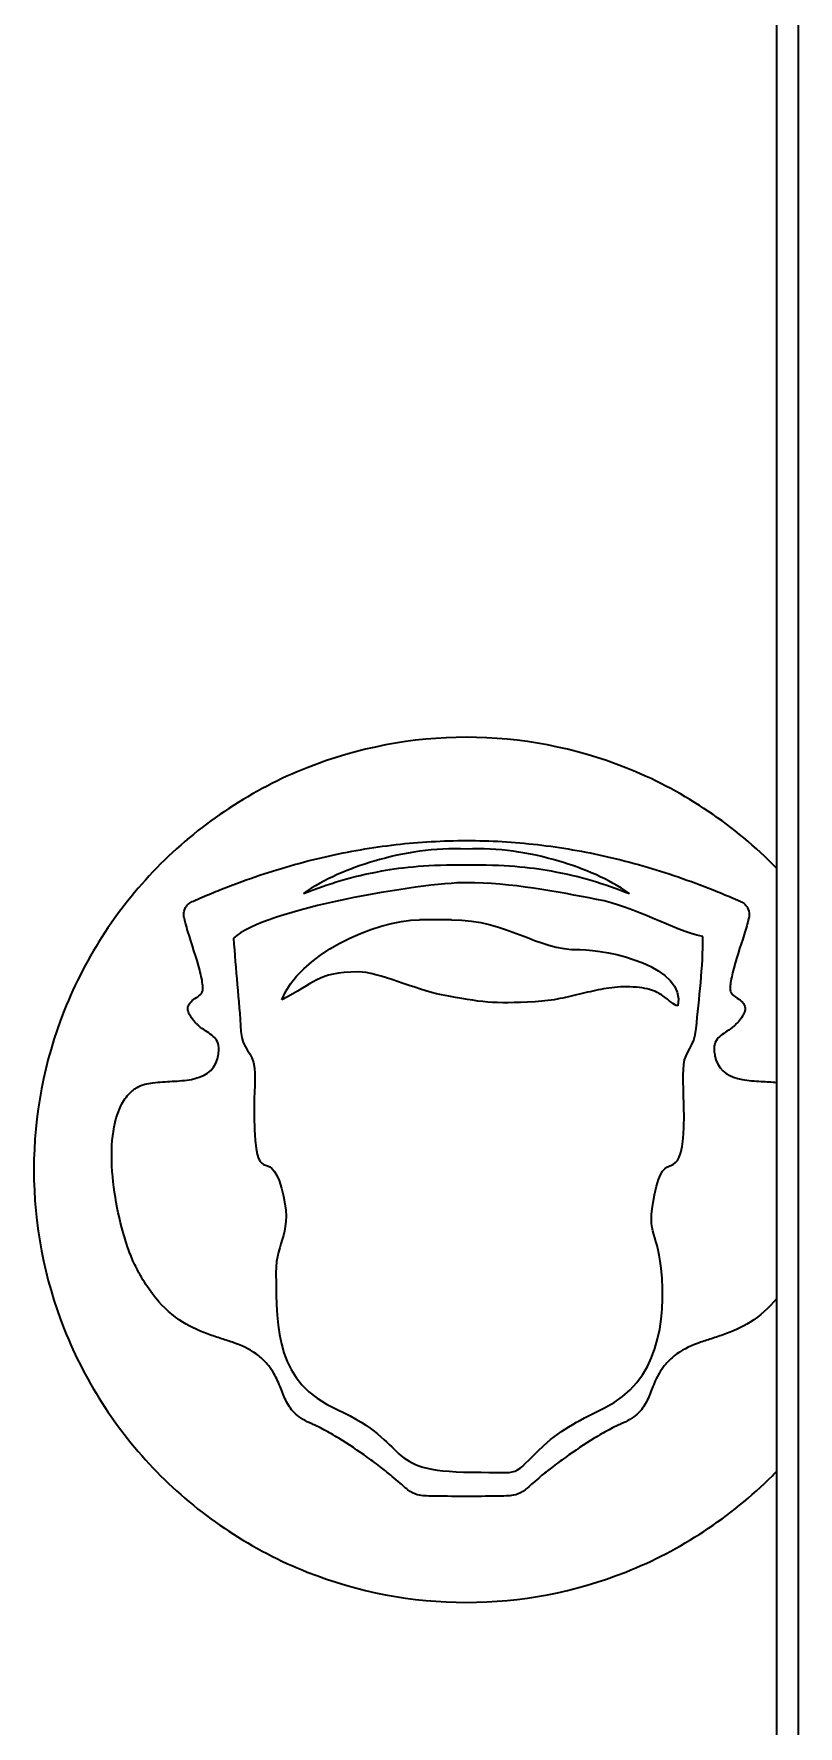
# Model space of a CAD drawing. Header units: millimetres. Extents: x 32496 to 166256, y 3504 to 23939.
# Drawn here: x 49768.6 to 49874.6, y 15831.2 to 16065.9 of the extents above; entities that cross this region are included whole.
import ezdxf

# ---------------------------------------------------------------- set-up
doc = ezdxf.new("R2010")
doc.units = ezdxf.units.MM
doc.layers.get('0').update_dxf_attribs({"lineweight": 35})

msp = doc.modelspace()

# ---------------------------------------------------------------- linework, layer by layer
at = {"linetype": 'Continuous'}
for p, q in [((49871.64, 17717.349), (49871.64, 15208.349)), ((49874.64, 17717.349), (49874.64, 15208.349)), ((49826.54, 15943.025), (49822.14, 15943.025))]:
    msp.add_line(p, q, dxfattribs=at)
for points, knots in [([(49871.665, 15950.167), (49871.467, 15950.371), (49865.534, 15956.39), (49851.885, 15965.354), (49828.64, 15969.786), (49805.396, 15965.355), (49785.017, 15951.972), (49771.635, 15931.595), (49768.64, 15915.89), (49768.64, 15908.352)], [0, 0, 0, 0, 0.005996, 0.1783106, 0.3373524, 0.4963837, 0.6686844, 0.8409925, 1, 1, 1, 1]), ([(49794.09, 15923.756), (49794.169, 15924.042), (49794.278, 15924.558), (49794.333, 15925.446), (49794.086, 15926.35), (49793.323, 15927.068), (49792.394, 15927.641), (49791.666, 15928.163), (49791.143, 15928.678), (49790.717, 15929.14), (49790.292, 15929.706), (49790.01, 15930.338), (49789.963, 15931.047), (49790.432, 15931.739), (49791.112, 15932.19), (49791.72, 15932.594), (49791.97, 15932.91), (49792.085, 15933.268), (49792.073, 15933.986), (49791.917, 15934.93), (49791.341, 15937.355), (49790.379, 15940.14), (49789.702, 15942.444), (49789.516, 15943.138), (49789.444, 15943.532), (49789.408, 15944.001), (49789.576, 15944.685), (49790.176, 15945.369), (49790.88, 15945.69), (49792.436, 15946.366), (49795.202, 15947.511), (49800.885, 15949.626), (49808.984, 15951.947), (49818.728, 15953.639), (49828.759, 15954.223), (49838.497, 15953.641), (49848.349, 15951.938), (49856.422, 15949.615), (49862.111, 15947.5), (49864.88, 15946.347), (49866.306, 15945.734), (49866.755, 15945.526), (49866.855, 15945.47)], [0, 0, 0, 0, 0.0081759, 0.0145446, 0.0244614, 0.0334992, 0.0433282, 0.0544139, 0.058301, 0.0634424, 0.071678, 0.0777394, 0.0824445, 0.0908813, 0.099747, 0.1069242, 0.1084886, 0.1108443, 0.1176024, 0.1272742, 0.1389925, 0.1893767, 0.2007673, 0.2087672, 0.2099052, 0.2122482, 0.2222118, 0.2296002, 0.2373872, 0.2503094, 0.2759624, 0.3265422, 0.425367, 0.5217893, 0.6158495, 0.7118768, 0.807904, 0.9068378, 0.9574743, 0.9831509, 0.9960883, 1, 1, 1, 1]), ([(49828.64, 15952.83), (49824.229, 15953.044), (49816.552, 15951.884), (49808.894, 15948.7), (49806.015, 15946.669)], [0, 0, 0, 0, 0.5469456, 1, 1, 1, 1]), ([(49851.264, 15946.669), (49848.386, 15948.7), (49840.728, 15951.884), (49833.05, 15953.044), (49828.64, 15952.83)], [0, 0, 0, 0, 0.4530544, 1, 1, 1, 1]), ([(49806.015, 15946.669), (49809.718, 15948.064), (49814.567, 15949.73), (49823.473, 15950.744), (49828.64, 15950.658)], [0, 0, 0, 0, 0.5923883, 1, 1, 1, 1]), ([(49828.64, 15950.658), (49833.807, 15950.744), (49842.712, 15949.73), (49847.562, 15948.064), (49851.264, 15946.669)], [0, 0, 0, 0, 0.4076117, 1, 1, 1, 1]), ([(49866.855, 15945.47), (49866.955, 15945.416), (49867.233, 15945.236), (49867.725, 15944.651), (49867.884, 15943.969), (49867.836, 15943.451), (49867.721, 15942.944), (49867.498, 15942.116), (49866.792, 15939.811), (49865.821, 15936.943), (49865.309, 15934.614), (49865.198, 15933.754), (49865.22, 15933.096), (49865.386, 15932.811), (49865.649, 15932.531), (49866.261, 15932.133), (49866.946, 15931.657), (49867.351, 15930.933), (49867.238, 15930.21), (49866.907, 15929.564), (49866.443, 15928.988), (49866.017, 15928.544), (49865.507, 15928.07), (49864.811, 15927.587), (49863.899, 15927.018), (49863.164, 15926.285), (49862.948, 15925.365), (49863.008, 15924.632), (49863.108, 15924.093), (49863.637, 15921.956), (49866.008, 15920.825), (49869.344, 15920.622), (49870.934, 15920.553), (49871.64, 15920.481)], [0, 0, 0, 0, 0.0116713, 0.0339865, 0.0636797, 0.0706491, 0.0787156, 0.108529, 0.1443034, 0.2908637, 0.3242015, 0.3509546, 0.3686816, 0.3738704, 0.3788136, 0.4010668, 0.427502, 0.4529842, 0.467668, 0.4869038, 0.5130327, 0.5289822, 0.5377664, 0.5704874, 0.5995655, 0.6265194, 0.6565597, 0.6760769, 0.6875587, 0.702166, 0.8556291, 0.9365226, 1, 1, 1, 1]), ([(49857.96, 15931.091), (49857.608, 15931.15), (49857.039, 15931.539), (49856.015, 15932.509), (49854.525, 15933.281), (49852.698, 15933.661), (49850.951, 15933.769), (49849.162, 15933.68), (49847.128, 15933.391), (49844.68, 15932.804), (49841.666, 15932.052), (49839.402, 15931.73), (49838.16, 15931.668)], [0, 0, 0, 0, 0.1365378, 0.2730755, 0.4096133, 0.4778822, 0.546151, 0.6028822, 0.6596133, 0.7730755, 0.8865378, 1, 1, 1, 1]), ([(49828.64, 15863.031), (49827.242, 15863.065), (49825.388, 15863.053), (49823.236, 15863.093), (49821.932, 15863.197), (49821.019, 15863.534), (49820.133, 15864.266), (49819.335, 15864.987), (49818.233, 15865.943), (49816.739, 15867.131), (49814.285, 15868.937), (49811.64, 15870.727), (49809.243, 15872.118), (49808.046, 15872.727), (49807.372, 15873.046), (49806.235, 15873.524), (49804.709, 15874.46), (49803.507, 15876.343), (49802.779, 15878.42), (49802.015, 15880.084), (49800.955, 15881.513), (49799.363, 15883.084), (49797.212, 15884.1), (49794.854, 15884.865), (49792.317, 15885.678), (49788.952, 15887.143), (49785.861, 15889.939), (49783.974, 15892.689), (49782.986, 15894.478), (49782.229, 15896.04), (49781.529, 15897.916), (49780.529, 15901.267), (49779.607, 15905.947), (49779.265, 15911.464), (49779.941, 15915.935), (49781.312, 15918.361), (49782.179, 15919.238), (49782.662, 15919.607), (49783.526, 15920.15), (49785.313, 15920.518), (49787.812, 15920.614), (49791.439, 15920.86), (49793.587, 15921.937), (49794.09, 15923.756)], [0, 0, 0, 0, 0.0430302, 0.0567818, 0.0666958, 0.0823154, 0.0904002, 0.1009961, 0.1154018, 0.1349, 0.1593931, 0.208526, 0.2326747, 0.244095, 0.2495788, 0.2554593, 0.2818395, 0.3031654, 0.3241714, 0.3480063, 0.3613742, 0.3779519, 0.4159292, 0.4347621, 0.4544304, 0.4978923, 0.5501559, 0.5824568, 0.6008229, 0.6131423, 0.6359804, 0.6625614, 0.7213324, 0.7802714, 0.8311957, 0.8529315, 0.8632749, 0.8683882, 0.8711534, 0.8939687, 0.9208302, 0.9476916, 1, 1, 1, 1]), ([(49768.64, 15908.352), (49768.639, 15900.813), (49771.633, 15885.106), (49785.016, 15864.726), (49805.395, 15851.343), (49828.639, 15846.912), (49851.884, 15851.343), (49865.534, 15860.306), (49871.467, 15866.326), (49871.665, 15866.53)], [0, 0, 0, 0, 0.1590502, 0.331344, 0.5036452, 0.6626731, 0.8216947, 0.9939898, 1, 1, 1, 1]), ([(49871.642, 15890.44), (49870.586, 15889.18), (49868.302, 15887.128), (49864.975, 15885.677), (49862.439, 15884.864), (49860.081, 15884.1), (49857.927, 15883.087), (49856.332, 15881.517), (49855.27, 15880.087), (49854.504, 15878.423), (49853.776, 15876.344), (49852.576, 15874.461), (49851.05, 15873.523), (49849.913, 15873.045), (49849.238, 15872.727), (49848.041, 15872.118), (49845.643, 15870.727), (49842.998, 15868.937), (49840.544, 15867.131), (49839.049, 15865.944), (49837.946, 15864.987), (49837.148, 15864.266), (49836.261, 15863.534), (49835.348, 15863.196), (49834.044, 15863.093), (49831.892, 15863.052), (49830.038, 15863.065), (49828.64, 15863.031)], [0, 0, 0, 0, 0.0927522, 0.1718328, 0.2076152, 0.2418808, 0.3110213, 0.3412528, 0.3656077, 0.4090069, 0.4472504, 0.4860664, 0.534063, 0.5448082, 0.554801, 0.5756211, 0.6196515, 0.709248, 0.7538806, 0.7894605, 0.8157471, 0.8350887, 0.8498394, 0.8783344, 0.8964176, 0.9215008, 1, 1, 1, 1])]:
    msp.add_open_spline(points, degree=3, knots=knots, dxfattribs=at)
for points in [[(49828.62, 15948.185), (49822.463, 15948.185), (49800.549, 15944.53), (49796.33, 15940.487)], [(49846.69, 15945.867), (49841.263, 15946.924), (49834.802, 15948.186), (49828.62, 15948.185)], [(49861.41, 15940.703), (49857.195, 15941.617), (49852.186, 15944.796), (49846.69, 15945.867)], [(49803.03, 15931.93), (49805.224, 15938.056), (49815.877, 15943.024), (49822.14, 15943.025)], [(49826.54, 15943.025), (49834.504, 15943.025), (49838.143, 15938.854), (49844.36, 15938.895)], [(49796.33, 15940.487), (49796.619, 15936.154), (49797.098, 15931.956), (49797.36, 15927.56)], [(49860.5, 15927.934), (49860.88, 15932.153), (49861.483, 15936.49), (49861.41, 15940.703)], [(49844.36, 15938.895), (49848.312, 15938.921), (49859.151, 15936.56), (49857.96, 15931.091)], [(49813.62, 15935.805), (49807.826, 15935.762), (49807.613, 15934.2), (49803.03, 15931.93)], [(49825.17, 15932.634), (49821.627, 15933.312), (49816.332, 15935.825), (49813.62, 15935.805)], [(49838.16, 15931.668), (49832.231, 15931.368), (49830.899, 15931.539), (49825.17, 15932.634)], [(49797.36, 15927.56), (49797.515, 15924.95), (49799.048, 15924.843), (49799.23, 15922.463)], [(49858.77, 15922.953), (49858.999, 15924.801), (49860.27, 15925.386), (49860.5, 15927.934)], [(49799.23, 15922.463), (49799.37, 15920.626), (49799.139, 15917.768), (49799.18, 15915.708)], [(49858.81, 15915.948), (49858.828, 15917.804), (49858.577, 15921.398), (49858.77, 15922.953)], [(49799.18, 15915.708), (49799.394, 15904.905), (49801.194, 15912.197), (49802.98, 15905.822)], [(49854.99, 15906.085), (49856.315, 15911.642), (49858.708, 15905.385), (49858.81, 15915.948)], [(49802.98, 15905.822), (49804.784, 15899.38), (49802.165, 15898.675), (49802.21, 15894.041)], [(49855.64, 15894.7), (49855.074, 15900.288), (49853.33, 15899.123), (49854.99, 15906.085)], [(49802.21, 15894.041), (49802.288, 15885.911), (49802.241, 15878.944), (49810.71, 15875.094)], [(49847.8, 15875.336), (49855.185, 15878.97), (49856.396, 15887.225), (49855.64, 15894.7)], [(49810.71, 15875.094), (49821.308, 15870.277), (49816.685, 15866.483), (49829.38, 15866.411)], [(49839.36, 15870.094), (49841.825, 15872.406), (49844.8, 15873.861), (49847.8, 15875.336)], [(49829.38, 15866.411), (49836.788, 15866.369), (49834.62, 15865.65), (49839.36, 15870.094)]]:
    msp.add_open_spline(points, degree=3, dxfattribs=at)

doc.saveas('drawing.dxf')
